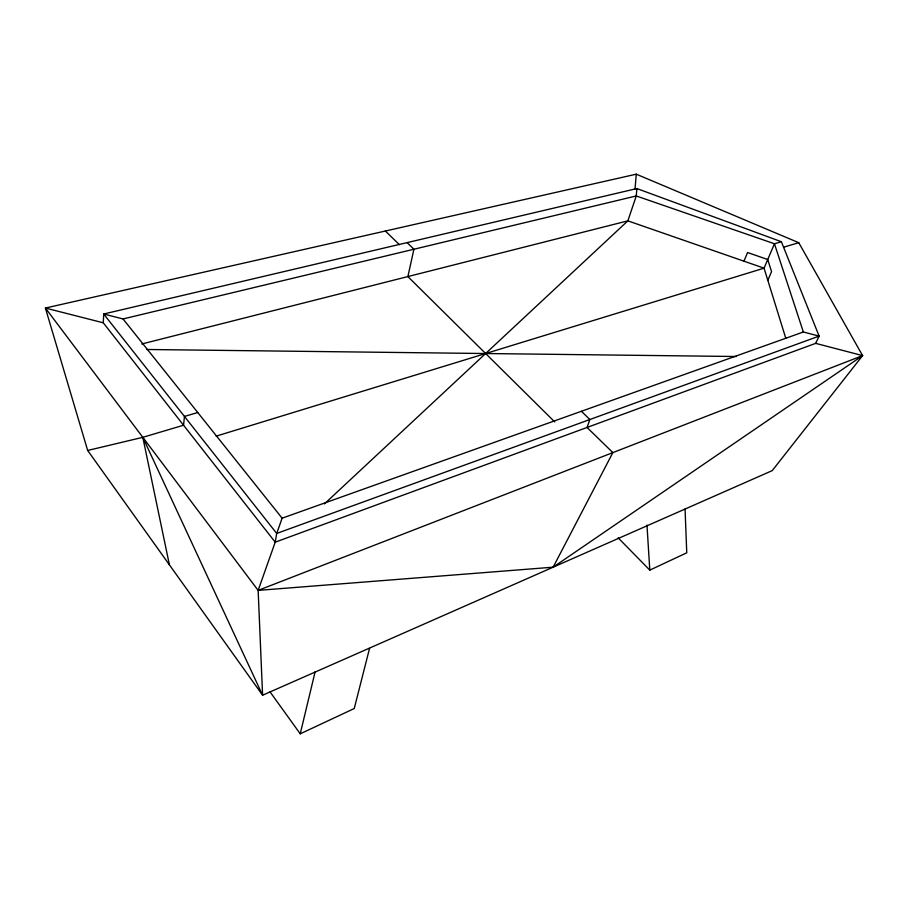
<?xml version="1.0" encoding="UTF-8"?>
<svg xmlns="http://www.w3.org/2000/svg" width="908" height="908" viewBox="0 0 908 908"><rect width="100%" height="100%" fill="white"/><g stroke="black" fill="none" stroke-linecap="round" stroke-linejoin="round"><path stroke-width="1.36" d="M781.379 241.732L774.445 243.764L636.27 195.958L123.045 318.946L103.694 314.009L276.713 533.45L819.118 336.108L803.353 331.988L282.127 518.196L276.713 533.45L275.215 542.178L103.274 322.794L103.694 314.009L636.871 188.558L781.379 241.732L819.118 336.108L815.668 343.36L275.215 542.178L258.144 590.382L262.594 695.222L772.231 470.628L862.6 355.607L798.768 242.697L636.27 174.177L45.4 308.05L87.667 450.47L262.594 695.222L142.806 437.327L87.667 450.47M636.871 188.558L636.27 195.958L627.859 220.848L324.44 503.895M635.033 188.977L636.27 174.177M369.556 648.38L354.245 708.524L300.23 733.823L315.133 671.761M743.981 261.186L747.556 252.526L767.737 259.529L771.562 271.628L767.827 280.311M103.274 322.794L45.4 308.05L258.144 590.382L553.142 567.182L612.866 452.604L587.045 427.464L589.882 419.507L581.381 411.279M553.142 567.182L862.6 355.607L815.668 343.36M618.155 537.842L649.799 570.122L686.754 552.813L685.063 509.002M258.144 590.382L862.6 355.607M216.127 436.158L764.059 268.166L774.445 243.764L803.353 331.988M783.808 247.135L798.768 242.697M197.774 412.538L184.449 416.431L183.552 425.228L142.806 437.327L169.421 564.867M141.818 343.973L627.859 220.848L764.059 268.166L785.795 338.298M146.778 349.489L736.399 356.515M407.102 242.618L413.935 249.235L407.874 276.577L554.754 421.936M385.378 231.029L399.384 244.672M123.045 318.946L282.127 518.196M270.028 691.862L300.23 733.823M646.973 525.062L649.799 570.122"/></g></svg>
